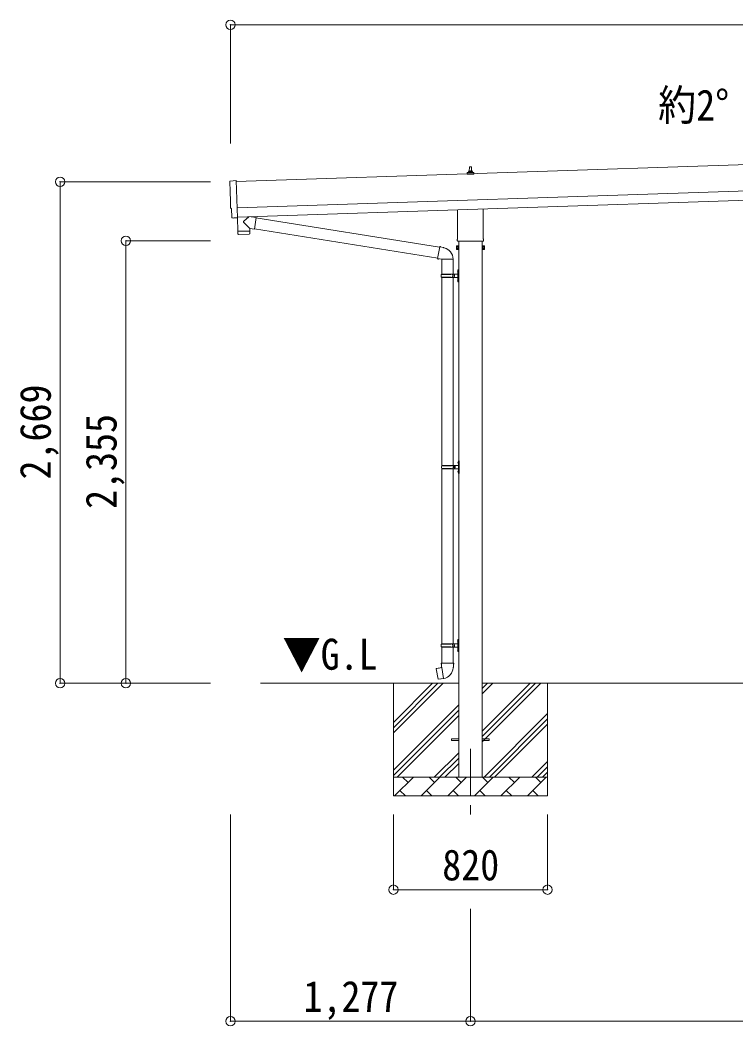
# Model space of a CAD drawing. Units: millimetres at full size, sheet at 1:50. Extents: x -14053 to 14053, y -9700 to 9700.
# Drawn here: x 354 to 4162, y -6165 to -812 of the extents above; entities that cross this region are included whole.
import ezdxf
from ezdxf.enums import TextEntityAlignment as Align

# ---------------------------------------------------------------- set-up
doc = ezdxf.new("R2010")
doc.units = ezdxf.units.MM
doc.header["$LTSCALE"] = 50
doc.header["$PDMODE"] = 32
doc.header["$PDSIZE"] = 50
doc.linetypes.add('CHAIN1', pattern=[8, 5, -1, 1, -1])
for name, color, linetype, lineweight in [('0-1_Defpoints', 7, 'CHAIN1', 9), ('0-2_TEXT1', 4, 'Continuous', 9), ('0-3_SHAPE', 7, 'Continuous', 9), ('0-7_PARTS2', 7, 'Continuous', 9), ('0-8_TABLE1', 6, 'Continuous', 9), ('0-9_DIM1', 7, 'Continuous', 9)]:
    doc.layers.add(name, color=color, linetype=linetype, lineweight=lineweight)
doc.styles.add('ＭＳ ゴシック', font='')
doc.styles.get('ＭＳ ゴシック').set_extended_font_data('MS Gothic')

msp = doc.modelspace()

# ---------------------------------------------------------------- linework, layer by layer
at = {"layer": '0-1_Defpoints'}
msp.add_line((2750.05, -4691.27), (2750.05, -5040.27), dxfattribs=at)
at = {"layer": '0-2_TEXT1'}
for p, q in [((7395.95, -1474.71), (1503.83, -1671.11)), ((2744.05, -1617.01), (2744.78, -1593.49)), ((2745.78, -1592.51), (2754.33, -1592.51)), ((2755.33, -1593.49), (2756.05, -1617.01)), ((1508.5, -1811.04), (7400.61, -1614.63)), ((2731.8, -1632.51), (2731.8, -1624.8)), ((2768.3, -1632.51), (2731.8, -1632.51)), ((2732.19, -1624.01), (2767.92, -1624.01)), ((2732.57, -1623.83), (2739.29, -1622.2)), ((2739.67, -1622.01), (2760.44, -1622.01)), ((2740.05, -1621.23), (2740.05, -1617.01)), ((2741.05, -1617.01), (2759.05, -1617.01)), ((2760.05, -1621.23), (2760.05, -1617.01)), ((2767.54, -1623.83), (2760.82, -1622.2)), ((2768.3, -1632.51), (2768.3, -1624.8)), ((1510.16, -1861.01), (7402.28, -1664.6)), ((2818.35, -1817.4), (2818.35, -1976.5)), ((1490.67, -1865.43), (1483.74, -1865.3)), ((2681.75, -1976.5), (2681.75, -1821.95)), ((2680.05, -1985.27), (2680.05, -1979.77)), ((2820.05, -1979.77), (2820.05, -1985.27)), ((2676.05, -2014.77), (2676.81, -2013.46)), ((2676.05, -2014.77), (2676.05, -2031.77)), ((2676.05, -2031.77), (2676.81, -2033.09)), ((2683.05, -2013.46), (2676.81, -2013.46)), ((2683.05, -2018.37), (2676.81, -2018.37)), ((2683.05, -2028.18), (2676.81, -2028.18)), ((2683.05, -2033.09), (2676.81, -2033.09)), ((2817.99, -1988.77), (2682.12, -1988.77)), ((2683.05, -2033.09), (2683.05, -2013.46)), ((2683.05, -2014.07), (2685.55, -2014.07)), ((2685.55, -2032.47), (2683.05, -2032.47)), ((2687.55, -1988.77), (2687.55, -4841.27)), ((2812.55, -1988.77), (2812.55, -4841.27)), ((2812.55, -2033.77), (2814.55, -2033.77)), ((2817.05, -2014.07), (2814.55, -2014.07)), ((2814.55, -2032.47), (2817.05, -2032.47)), ((2817.05, -2033.09), (2817.05, -2013.46)), ((2817.05, -2013.46), (2823.3, -2013.46)), ((2817.05, -2018.37), (2823.3, -2018.37)), ((2817.05, -2028.18), (2823.3, -2028.18)), ((2817.05, -2033.09), (2823.3, -2033.09)), ((2824.05, -2014.77), (2823.3, -2013.46)), ((2824.05, -2031.77), (2823.3, -2033.09)), ((2824.05, -2014.77), (2824.05, -2031.77)), ((2650.05, -4636.77), (2687.55, -4636.77)), ((2650.05, -4645.77), (2650.05, -4636.77)), ((2650.05, -4645.77), (2687.55, -4645.77)), ((2812.55, -4636.77), (2850.05, -4636.77)), ((2812.55, -4645.77), (2850.05, -4645.77)), ((2850.05, -4645.77), (2850.05, -4636.77))]:
    msp.add_line(p, q, dxfattribs=at)
for points in [[(1472.17, -1668.73), (1503.66, -1666.03), (1510.26, -1863.77)], [(1480.8, -1862.4), (1479.24, -1815.4), (1478.64, -1815.42)], [(1491.4, -1865.13), (1492.04, -1864.48), (1510.29, -1864.78)], [(2814.55, -2033.77), (2814.55, -2012.77), (2812.55, -2012.77)]]:
    msp.add_lwpolyline(points, dxfattribs=at)
msp.add_lwpolyline([(2685.55, -2033.77), (2685.55, -2012.77), (2687.55, -2012.77), (2687.55, -2033.77)], close=True, dxfattribs=at)
for centre, radius, start, end in [((2745.78, -1593.51), 1, 90, 178.60509), ((2754.33, -1593.51), 1, 1.39491, 90), ((2732.8, -1624.8), 1, 103.62699, 180), ((2739.05, -1621.23), 1, 283.62699, 0), ((2744.14, -1617.65), 4.13, 90, 171.17633), ((2741.05, -1618.01), 1, 90, 180), ((2753.39, -1617.01), 4.83, 133.60282, 180), ((2746.72, -1617.01), 4.83, 0, 46.39718), ((2755.97, -1617.65), 4.13, 8.82367, 90), ((2759.05, -1618.01), 1, 0, 90), ((2761.05, -1621.23), 1, 180, 256.37301), ((2767.3, -1624.8), 1, 0, 76.37301), ((2684.05, -1979.77), 4, 125.09963, 180), ((2816.05, -1979.77), 4, 0, 54.90037), ((2680.4, -2015.91), 4.34, 145.61575, 214.38425), ((2692.3, -2023.27), 16.24, 162.41205, 197.58795), ((2680.4, -2030.64), 4.34, 145.61575, 214.38425), ((2684.05, -1985.27), 4, 180, 194.47751), ((2684.05, -1985.27), 4, 194.47751, 241.04498), ((2816.05, -1985.27), 4, 298.95502, 345.52249), ((2816.05, -1985.27), 4, 345.52249, 0), ((2807.81, -2023.27), 16.24, 342.41205, 17.58795), ((2819.71, -2015.91), 4.34, 325.61575, 34.38425), ((2819.71, -2030.64), 4.34, 325.61575, 34.38425)]:
    msp.add_arc(centre, radius, start, end, dxfattribs=at)
for centre, major_axis, ratio, start_param, end_param in [((1472.42, -1671.72), (-3, -0.1), 0.99863, 4.7647489, 6.2979817), ((-3288.45, -1900.88), (4760.73, 158.69), 0.99863, 6.2686928, 6.2979817), ((1478.49, -1811.02), (-4.4, -0.15), 0.99863, 6.2686928, 7.8539816), ((1483.81, -1862.29), (-2.11, -2.14), 0.9974, 5.5252311, 7.0411395), ((1490.69, -1864.43), (-0.704, -0.714), 0.9974, 0.7579542, 1.5707963)]:
    msp.add_ellipse(centre, major_axis=major_axis, ratio=ratio, start_param=start_param, end_param=end_param, dxfattribs=at)
at = {"layer": '0-3_SHAPE'}
for p, q in [((2687.55, -4341.27), (1633.04, -4341.27)), ((2340.05, -4341.27), (2340.05, -4941.27)), ((2340.05, -4549.76), (2548.54, -4341.27)), ((2340.05, -4578.04), (2576.82, -4341.27)), ((2340.05, -4606.33), (2605.11, -4341.27)), ((6087.55, -4341.27), (2812.55, -4341.27)), ((2812.55, -4370.1), (2841.38, -4341.27)), ((2812.55, -4398.38), (2869.66, -4341.27)), ((2812.55, -4652.94), (3124.22, -4341.27)), ((2812.55, -4596.37), (3067.65, -4341.27)), ((2812.55, -4624.66), (3095.94, -4341.27)), ((3160.05, -4341.27), (3160.05, -4941.27)), ((2340.05, -4804.31), (2687.55, -4456.81)), ((2340.05, -4832.6), (2687.55, -4485.1)), ((2359.66, -4841.27), (2687.55, -4513.38)), ((2822.21, -4841.27), (3160.05, -4503.43)), ((2850.5, -4841.27), (3160.05, -4531.72)), ((2878.78, -4841.27), (3160.05, -4560)), ((2557.65, -4841.27), (2687.55, -4711.37)), ((2585.94, -4841.27), (2687.55, -4739.66)), ((3076.77, -4841.27), (3160.05, -4757.99)), ((2614.22, -4841.27), (2687.55, -4767.94)), ((3105.05, -4841.27), (3160.05, -4786.27)), ((3133.34, -4841.27), (3160.05, -4814.56)), ((2340.05, -4841.27), (3160.05, -4841.27)), ((2346.5, -4941.27), (2446.5, -4841.27)), ((2417.95, -4869.83), (2389.39, -4841.27)), ((2487.92, -4941.27), (2587.92, -4841.27)), ((2559.37, -4869.83), (2530.82, -4841.27)), ((2629.34, -4941.27), (2729.34, -4841.27)), ((2700.79, -4869.83), (2672.24, -4841.27)), ((2770.77, -4941.27), (2870.77, -4841.27)), ((2842.21, -4869.83), (2813.66, -4841.27)), ((2912.19, -4941.27), (3012.19, -4841.27)), ((2983.63, -4869.83), (2955.08, -4841.27)), ((3053.61, -4941.27), (3153.61, -4841.27)), ((3125.05, -4869.83), (3096.5, -4841.27)), ((2375.05, -4912.72), (2403.61, -4941.27)), ((2516.48, -4912.72), (2545.03, -4941.27)), ((2657.9, -4912.72), (2686.45, -4941.27)), ((2799.32, -4912.72), (2827.87, -4941.27)), ((2940.74, -4912.72), (2969.29, -4941.27)), ((3082.16, -4912.72), (3110.72, -4941.27)), ((3160.05, -4941.27), (2340.05, -4941.27))]:
    msp.add_line(p, q, dxfattribs=at)
at = {"layer": '0-8_TABLE1'}
for p, q in [((1473.05, -837.16), (1473.05, -1468.55)), ((1473.05, -837.16), (7433.05, -837.16)), ((567.05, -1672.27), (1367.05, -1672.27)), ((567.05, -1672.27), (567.05, -4341.27)), ((917.05, -1986.27), (1367.05, -1986.27)), ((917.05, -1986.27), (917.05, -4341.27)), ((567.05, -4341.27), (1367.05, -4341.27)), ((1473.05, -6140.27), (1473.05, -5040.27)), ((2340.05, -5440.27), (2340.05, -5040.27)), ((3160.05, -5440.27), (3160.05, -5040.27)), ((2340.05, -5440.27), (3160.05, -5440.27)), ((2750.05, -6140.27), (2750.05, -5542.27)), ((2750.05, -6140.27), (1473.05, -6140.27)), ((2750.05, -6140.27), (6150.05, -6140.27))]:
    msp.add_line(p, q, dxfattribs=at)
for p in [(1473.05, -837.16), (567.05, -1672.27), (917.05, -1986.27), (567.05, -4341.27), (917.05, -4341.27), (2340.05, -5440.27), (3160.05, -5440.27), (1473.05, -6140.27), (2750.05, -6140.27)]:
    msp.add_point(p, dxfattribs=at)
at = {"layer": '0-9_DIM1'}
for p, q in [((1510.26, -1863.77), (1510.29, -1864.77)), ((1571.58, -1858.96), (1544.37, -1881.99)), ((1609.27, -1862.25), (1583.36, -1858.57)), ((1609.27, -1862.25), (1600.31, -1925.32)), ((1609.02, -1864.03), (2586.18, -2020.72)), ((1575.83, -1921.84), (1544.33, -1889.33)), ((1575.83, -1921.84), (1600.31, -1925.32)), ((1575.83, -1921.84), (1576.23, -1933.85)), ((1600.57, -1923.44), (2575.76, -2079.81)), ((1512.3, -1936.98), (1512.96, -1950.02)), ((1573.57, -1950.95), (1516.06, -1952.86)), ((1516.76, -1935.83), (1516.81, -1936.83)), ((1571.73, -1934), (1571.75, -1935)), ((2586.51, -2018.9), (2575.44, -2081.63)), ((2586.51, -2018.9), (2587.65, -2016.92)), ((2586.51, -2018.9), (2606.14, -2022.72)), ((2587.65, -2016.92), (2591.21, -2017.55)), ((2591.21, -2017.55), (2591.63, -2019.89)), ((2606.14, -2022.72), (2607.83, -2024.35)), ((2607.83, -2024.35), (2609.94, -2024.8)), ((2575.44, -2081.63), (2575.84, -2083.89)), ((2575.44, -2081.63), (2595.2, -2084.76)), ((2575.84, -2083.89), (2579.4, -2084.51)), ((2579.4, -2084.51), (2580.6, -2082.45)), ((2595.2, -2084.76), (2597.4, -2083.78)), ((2657.7, -2084.17), (2596.52, -2084.17)), ((2597.55, -2084.17), (2597.55, -2163.47)), ((2657.55, -2084.17), (2657.55, -2163.47)), ((2683.55, -2140.47), (2686.55, -2138.97)), ((2683.55, -2140.47), (2683.55, -2204.47)), ((2686.55, -2138.97), (2686.55, -2205.97)), ((2686.55, -2138.97), (2687.55, -2138.97)), ((2687.55, -2138.97), (2687.55, -2205.97)), ((2594.55, -2165.47), (2644.89, -2165.47)), ((2594.55, -2179.47), (2644.89, -2179.47)), ((2595.55, -2163.47), (2681.55, -2163.47)), ((2595.55, -2163.47), (2595.55, -2165.47)), ((2595.55, -2181.47), (2595.55, -2179.47)), ((2595.55, -2181.47), (2681.55, -2181.47)), ((2597.55, -2181.47), (2597.55, -3182.27)), ((2654.55, -2163.47), (2654.55, -2167.97)), ((2654.55, -2167.97), (2656.55, -2167.97)), ((2654.55, -2181.47), (2654.55, -2176.97)), ((2654.55, -2176.97), (2656.55, -2176.97)), ((2656.55, -2167.97), (2656.55, -2176.97)), ((2657.55, -2181.47), (2657.55, -3182.27)), ((2662.55, -2163.47), (2662.55, -2181.47)), ((2662.55, -2167.97), (2665.55, -2167.97)), ((2662.55, -2176.97), (2665.55, -2176.97)), ((2665.55, -2167.97), (2665.55, -2176.97)), ((2681.25, -2146.32), (2683.3, -2147.32)), ((2681.25, -2194.32), (2683.3, -2195.32)), ((2682.52, -2144.32), (2683.15, -2144.32)), ((2682.52, -2144.32), (2682.52, -2152.62)), ((2682.52, -2152.62), (2683.15, -2152.62)), ((2682.52, -2192.32), (2683.15, -2192.32)), ((2682.52, -2192.32), (2682.52, -2200.62)), ((2683.15, -2144.32), (2683.55, -2144.72)), ((2683.15, -2192.32), (2683.15, -2200.62)), ((2683.15, -2192.32), (2683.55, -2192.72)), ((2683.3, -2147.32), (2683.91, -2148.47)), ((2682.52, -2200.62), (2683.15, -2200.62)), ((2683.15, -2200.62), (2683.55, -2200.22)), ((2683.3, -2195.32), (2683.91, -2196.47)), ((2683.55, -2204.47), (2686.55, -2205.97)), ((2686.55, -2205.97), (2687.55, -2205.97)), ((2686.05, -3159.27), (2689.05, -3157.77)), ((2689.05, -3157.77), (2689.05, -3224.77)), ((2689.05, -3157.77), (2690.05, -3157.77)), ((2690.05, -3157.77), (2690.05, -3224.77)), ((2597.05, -3184.27), (2647.39, -3184.27)), ((2597.05, -3198.27), (2647.39, -3198.27)), ((2597.55, -3200.27), (2597.55, -4132.27)), ((2598.05, -3182.27), (2684.05, -3182.27)), ((2598.05, -3182.27), (2598.05, -3184.27)), ((2598.05, -3200.27), (2598.05, -3198.27)), ((2598.05, -3200.27), (2684.05, -3200.27)), ((2657.05, -3182.27), (2657.05, -3186.77)), ((2657.05, -3186.77), (2659.05, -3186.77)), ((2657.05, -3200.27), (2657.05, -3195.77)), ((2657.05, -3195.77), (2659.05, -3195.77)), ((2657.55, -3200.27), (2657.55, -4132.27)), ((2659.05, -3186.77), (2659.05, -3195.77)), ((2665.05, -3182.27), (2665.05, -3200.27)), ((2665.05, -3186.77), (2668.05, -3186.77)), ((2665.05, -3195.77), (2668.05, -3195.77)), ((2668.05, -3186.77), (2668.05, -3195.77)), ((2683.75, -3165.13), (2685.8, -3166.12)), ((2685.02, -3163.12), (2685.65, -3163.12)), ((2685.02, -3163.12), (2685.02, -3171.42)), ((2685.02, -3171.42), (2685.65, -3171.42)), ((2685.02, -3211.12), (2685.65, -3211.12)), ((2685.02, -3211.12), (2685.02, -3219.42)), ((2685.65, -3163.12), (2686.05, -3163.52)), ((2685.65, -3211.12), (2685.65, -3219.42)), ((2685.65, -3211.12), (2686.05, -3211.52)), ((2685.8, -3166.12), (2686.41, -3167.27)), ((2686.05, -3159.27), (2686.05, -3223.27)), ((2683.75, -3213.13), (2685.8, -3214.12)), ((2685.02, -3219.42), (2685.65, -3219.42)), ((2685.65, -3219.42), (2686.05, -3219.02)), ((2685.8, -3214.12), (2686.41, -3215.27)), ((2686.05, -3223.27), (2689.05, -3224.77)), ((2689.05, -3224.77), (2690.05, -3224.77)), ((2681.25, -4115.13), (2683.3, -4116.12)), ((2682.52, -4113.12), (2683.15, -4113.12)), ((2682.52, -4113.12), (2682.52, -4121.42)), ((2682.52, -4121.42), (2683.15, -4121.42)), ((2683.15, -4113.12), (2683.55, -4113.52)), ((2683.3, -4116.12), (2683.91, -4117.27)), ((2683.55, -4109.27), (2686.55, -4107.77)), ((2683.55, -4109.27), (2683.55, -4173.27)), ((2686.55, -4107.77), (2686.55, -4174.77)), ((2686.55, -4107.77), (2687.55, -4107.77)), ((2687.55, -4107.77), (2687.55, -4174.77)), ((2594.55, -4134.27), (2644.89, -4134.27)), ((2594.55, -4148.27), (2644.89, -4148.27)), ((2595.55, -4132.27), (2681.55, -4132.27)), ((2595.55, -4132.27), (2595.55, -4134.27)), ((2595.55, -4150.27), (2595.55, -4148.27)), ((2595.55, -4150.27), (2681.55, -4150.27)), ((2597.55, -4150.27), (2597.55, -4235.2)), ((2654.55, -4132.27), (2654.55, -4136.77)), ((2654.55, -4136.77), (2656.55, -4136.77)), ((2654.55, -4150.27), (2654.55, -4145.77)), ((2654.55, -4145.77), (2656.55, -4145.77)), ((2656.55, -4136.77), (2656.55, -4145.77)), ((2657.55, -4150.27), (2657.55, -4235.2)), ((2662.55, -4132.27), (2662.55, -4150.27)), ((2662.55, -4136.77), (2665.55, -4136.77)), ((2662.55, -4145.77), (2665.55, -4145.77)), ((2665.55, -4136.77), (2665.55, -4145.77)), ((2681.25, -4163.13), (2683.3, -4164.12)), ((2682.52, -4161.12), (2683.15, -4161.12)), ((2682.52, -4161.12), (2682.52, -4169.42)), ((2682.52, -4169.42), (2683.15, -4169.42)), ((2683.15, -4161.12), (2683.15, -4169.42)), ((2683.15, -4161.12), (2683.55, -4161.52)), ((2683.15, -4169.42), (2683.55, -4169.02)), ((2683.3, -4164.12), (2683.91, -4165.27)), ((2683.55, -4173.27), (2686.55, -4174.77)), ((2686.55, -4174.77), (2687.55, -4174.77)), ((2569.1, -4263.65), (2568.29, -4264.82)), ((2568.29, -4264.82), (2577.91, -4319.38)), ((2596.96, -4258.4), (2569.1, -4263.65)), ((2581.84, -4261.05), (2581.63, -4261.29)), ((2595.7, -4235.2), (2593.55, -4235.98)), ((2593.55, -4235.98), (2593.55, -4239.6)), ((2593.55, -4239.6), (2595.8, -4240.42)), ((2659.4, -4235.2), (2595.7, -4235.2)), ((2595.7, -4235.2), (2596.05, -4255.2)), ((2596.05, -4255.2), (2597.4, -4257.2)), ((2607.32, -4315.7), (2597.18, -4258.22)), ((2597.21, -4257.4), (2597.21, -4258.11)), ((2597.4, -4257.2), (2597.37, -4257.21)), ((2657.74, -4257.14), (2657.67, -4259.31)), ((2659.06, -4255.2), (2657.74, -4257.14)), ((2659.4, -4235.2), (2659.06, -4255.2)), ((2661.55, -4239.6), (2659.31, -4240.42)), ((2659.4, -4235.2), (2661.55, -4235.98)), ((2661.55, -4235.98), (2661.55, -4239.6)), ((2591.93, -4318.29), (2591.65, -4318.14)), ((2607.62, -4316.46), (2607.38, -4315.8))]:
    msp.add_line(p, q, dxfattribs=at)
for points in [[(1509.89, -1864.77), (1512.26, -1935.98), (1576.23, -1933.85)], [(1576.47, -1947.9), (1576.26, -1934.85), (1512.3, -1936.98)], [(2681.25, -2150.62), (2683.3, -2149.62), (2683.91, -2148.47)], [(2683.15, -2144.32), (2683.15, -2152.62), (2683.55, -2152.22)], [(2681.25, -2198.62), (2683.3, -2197.62), (2683.91, -2196.47)], [(2683.75, -3169.42), (2685.8, -3168.42), (2686.41, -3167.27)], [(2685.65, -3163.12), (2685.65, -3171.42), (2686.05, -3171.02)], [(2683.75, -3217.42), (2685.8, -3216.42), (2686.41, -3215.27)], [(2681.25, -4119.42), (2683.3, -4118.42), (2683.91, -4117.27)], [(2683.15, -4113.12), (2683.15, -4121.42), (2683.55, -4121.02)], [(2681.25, -4167.42), (2683.3, -4166.42), (2683.91, -4165.27)], [(2584.08, -4260.83), (2583.8, -4260.68), (2581.84, -4261.05)], [(2607.05, -4315.61), (2579.07, -4320.2), (2577.91, -4319.38)], [(2594.12, -4317.73), (2593.9, -4317.97), (2591.93, -4318.29)]]:
    msp.add_lwpolyline(points, dxfattribs=at)
for centre, radius, start, end in [((1547.75, -1885.68), 5, 132.56466, 226.88314), ((1515.95, -1949.86), 3, 182.90915, 271.95747), ((1573.47, -1947.95), 3, 271.90915, 0.90915), ((2597.4, -2083.78), 60.3, 359.62495, 78), ((2643.3, -2172.47), 49.25, 171.82876, 180.00002), ((2643.3, -2172.47), 49.25, 180.00002, 188.17127), ((2644.89, -2163.47), 2, 270, 359.99998), ((2644.89, -2181.47), 2, 0.00005, 90.00004), ((2686.85, -2148.47), 6, 136.21765, 223.78235), ((2686.85, -2196.47), 6, 136.21765, 223.78235), ((2681.55, -2161.47), 2, 270, 359.99998), ((2681.55, -2183.47), 2, 0.00005, 90.00004), ((2645.8, -3191.27), 49.25, 171.82876, 180.00002), ((2645.8, -3191.27), 49.25, 180.00002, 188.17127), ((2647.39, -3182.27), 2, 270, 359.99998), ((2647.39, -3200.27), 2, 0.00005, 90.00004), ((2689.35, -3167.27), 6, 136.21765, 223.78235), ((2689.35, -3215.27), 6, 136.21765, 223.78235), ((2684.05, -3180.27), 2, 270, 359.99998), ((2684.05, -3202.27), 2, 0.00005, 90.00004), ((2686.85, -4117.27), 6, 136.21765, 223.78235), ((2643.3, -4141.27), 49.25, 171.82876, 180.00002), ((2643.3, -4141.27), 49.25, 180.00002, 188.17127), ((2644.89, -4132.27), 2, 270, 359.99998), ((2644.89, -4150.27), 2, 0.00005, 90.00004), ((2686.85, -4165.27), 6, 136.21765, 223.78235), ((2681.55, -4130.27), 2, 270, 359.99998), ((2681.55, -4152.27), 2, 0.00005, 90.00004), ((2596.91, -4258.11), 0.3, 280.66842, 0), ((2597.41, -4257.4), 0.2, 100, 180), ((2597.4, -4257.2), 60.3, 279.96938, 358), ((2607.1, -4315.9), 0.3, 20, 99.33158), ((2607.81, -4316.39), 0.2, 200, 279.96938)]:
    msp.add_arc(centre, radius, start, end, dxfattribs=at)

# ---------------------------------------------------------------- texts
at = {"layer": '0-7_PARTS2', "style": 'ＭＳ ゴシック', "width": 0.9}
for s, p in [('約2°', (3748.34, -1396.14)), ('▼G.L', (1750.67, -4319.06))]:
    msp.add_text(s, height=165, dxfattribs=at).set_placement(p, align=Align.BOTTOM_LEFT)
at = {"layer": '0-8_TABLE1', "color": 7, "style": 'ＭＳ ゴシック', "width": 0.9}
for s, p in [('2,669', (567.05, -3256.77)), ('2,355', (917.05, -3413.77))]:
    msp.add_text(s, height=165, rotation=90, dxfattribs=at).set_placement(p, align=Align.BOTTOM_LEFT)
for s, p in [('820', (2600.05, -5440.27)), ('1,277', (1861.55, -6140.27))]:
    msp.add_text(s, height=165, dxfattribs=at).set_placement(p, align=Align.BOTTOM_LEFT)

doc.saveas('drawing.dxf')
